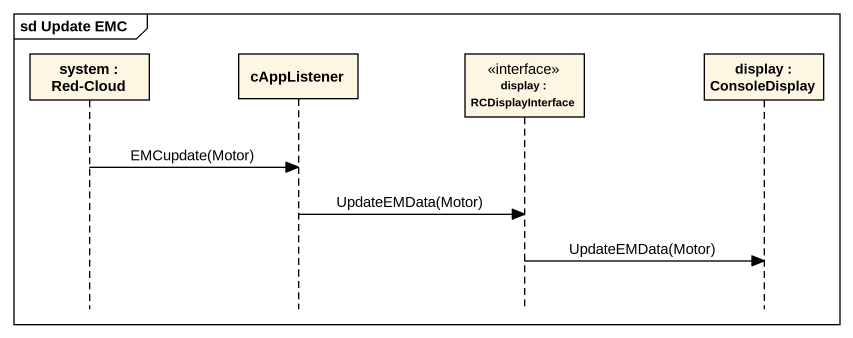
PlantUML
@startuml
mainframe sd Update EMC
hide footbox
participant "system : Red-Cloud" as system
participant cAppListener
participant "display : RCDisplayInterface" as display <<interface>>
participant "display : ConsoleDisplay" as display_2

system -> cAppListener : EMCupdate(Motor)
cAppListener -> display : UpdateEMData(Motor)
display -> display_2 : UpdateEMData(Motor)
@enduml
